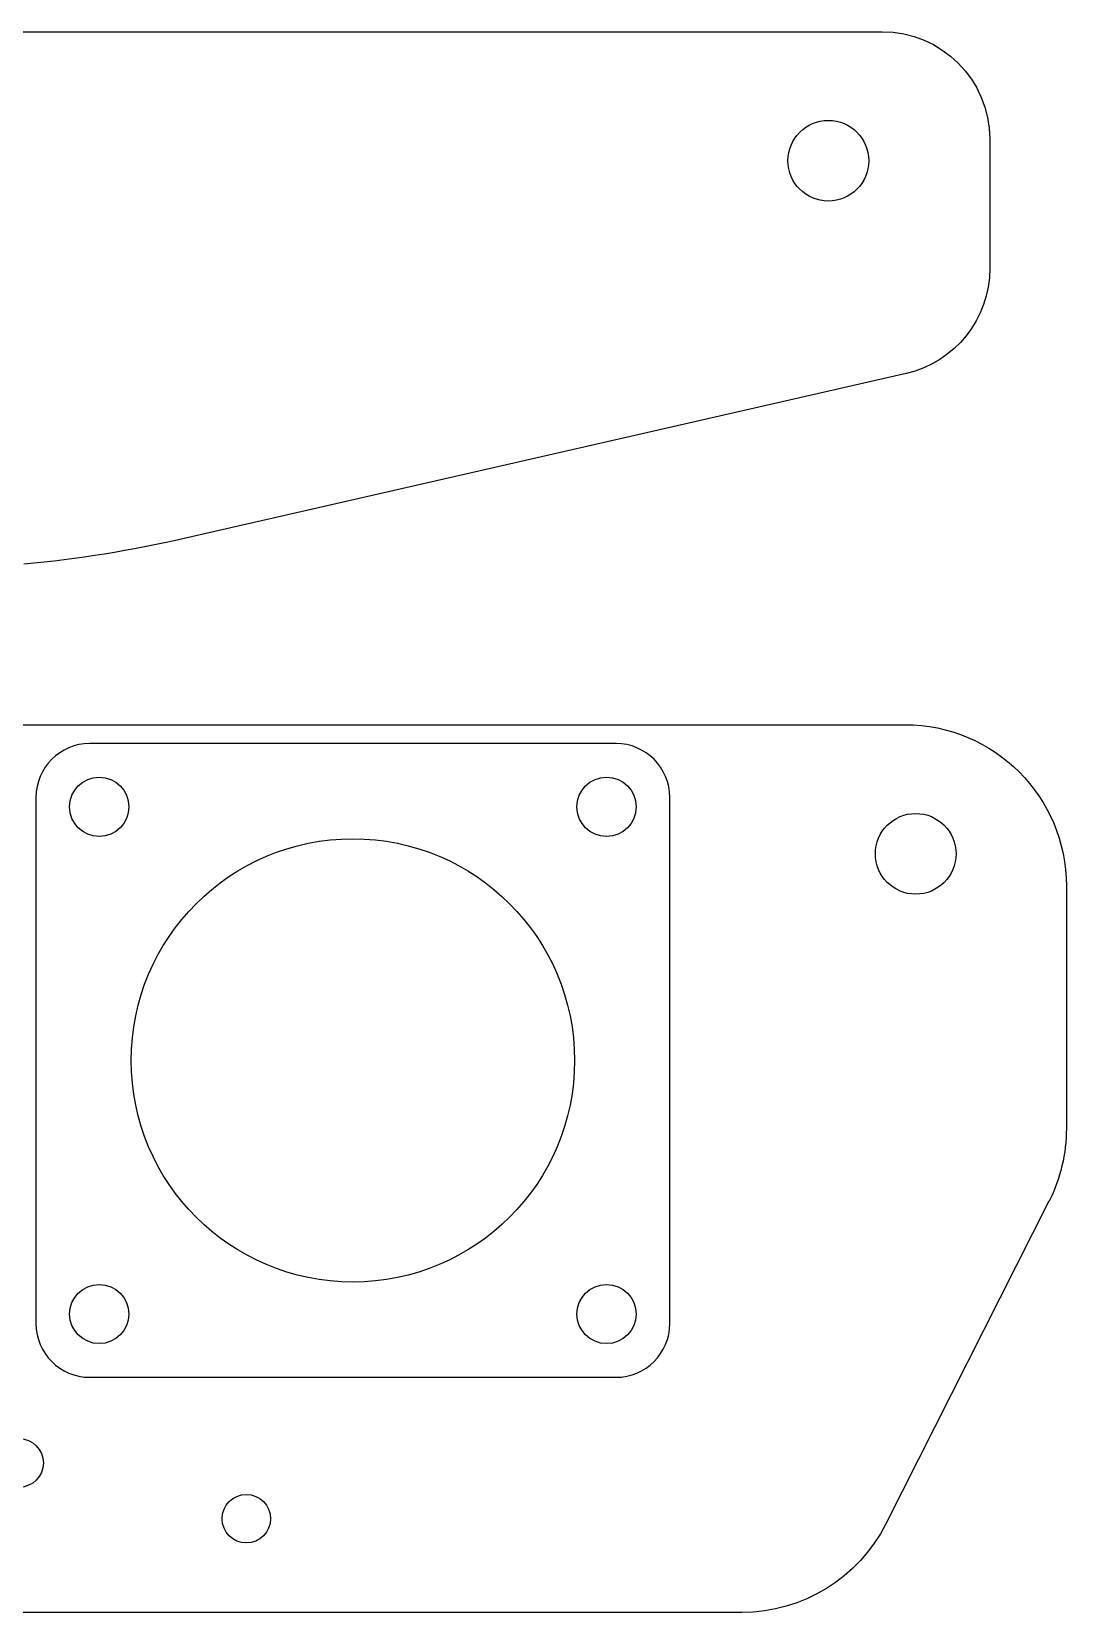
# Model space of a CAD drawing. Extents: x -164 to 318, y -425 to 35.
# Drawn here: x -27.3 to 68.8, y -232.1 to -85.2 of the extents above; entities that cross this region are included whole.
import ezdxf

# ---------------------------------------------------------------- set-up
doc = ezdxf.new("R2010")
doc.units = 0
doc.layers.get('0').update_dxf_attribs({"linetype": 'CONTINUOUS'})

msp = doc.modelspace()

# ---------------------------------------------------------------- linework, layer by layer
at = {"color": 0, "linetype": 'BYBLOCK'}
for p, q in [((-148.29, -85.24), (51.71, -85.24)), ((61.71, -95.24), (61.71, -107.26)), ((53.94, -117.01), (-13.14, -132.34)), ((-149.17, -149.65), (53.83, -149.65)), ((26.98, -151.4), (-21.92, -151.4)), ((-26.92, -156.4), (-26.92, -205.3)), ((31.98, -205.3), (31.98, -156.4)), ((68.83, -164.65), (68.83, -187.17)), ((67.21, -193.94), (52.05, -223.92)), ((-21.92, -210.3), (26.98, -210.3)), ((38.67, -232.15), (-134.01, -232.15))]:
    msp.add_line(p, q, dxfattribs=at)
for centre, radius in [((46.71, -97.24), 3.75), ((-21.04, -157.28), 2.75), ((26.1, -157.28), 2.75), ((54.83, -161.65), 3.75), ((2.53, -180.85), 20.6), ((-21.04, -204.42), 2.75), ((26.1, -204.42), 2.75), ((-28.48, -218.26), 2.25), ((-7.37, -223.44), 2.25)]:
    msp.add_circle(centre, radius, dxfattribs=at)
at = {"color": 0, "linetype": 'BYBLOCK', "extrusion": (0, 0, -1)}
for centre, radius, start, end in [((-51.71, -95.24), 10, 90, 180), ((-51.71, -107.26), 10, 180, 257.125), ((38.77, -20.24), 115, 257.125, 264.6485), ((-53.83, -164.65), 15, 90, 180), ((-53.83, -187.17), 15, 180, 206.8281), ((-38.67, -217.15), 15, 206.8281, 270)]:
    msp.add_arc(centre, radius, start, end, dxfattribs=at)
at = {"color": 0, "linetype": 'BYBLOCK'}
for centre, start, end in [((-21.92, -156.4), 90, 180), ((26.98, -156.4), 360, 90), ((-21.92, -205.3), 180, 270), ((26.98, -205.3), 270, 360)]:
    msp.add_arc(centre, 5, start, end, dxfattribs=at)

doc.saveas('drawing.dxf')
